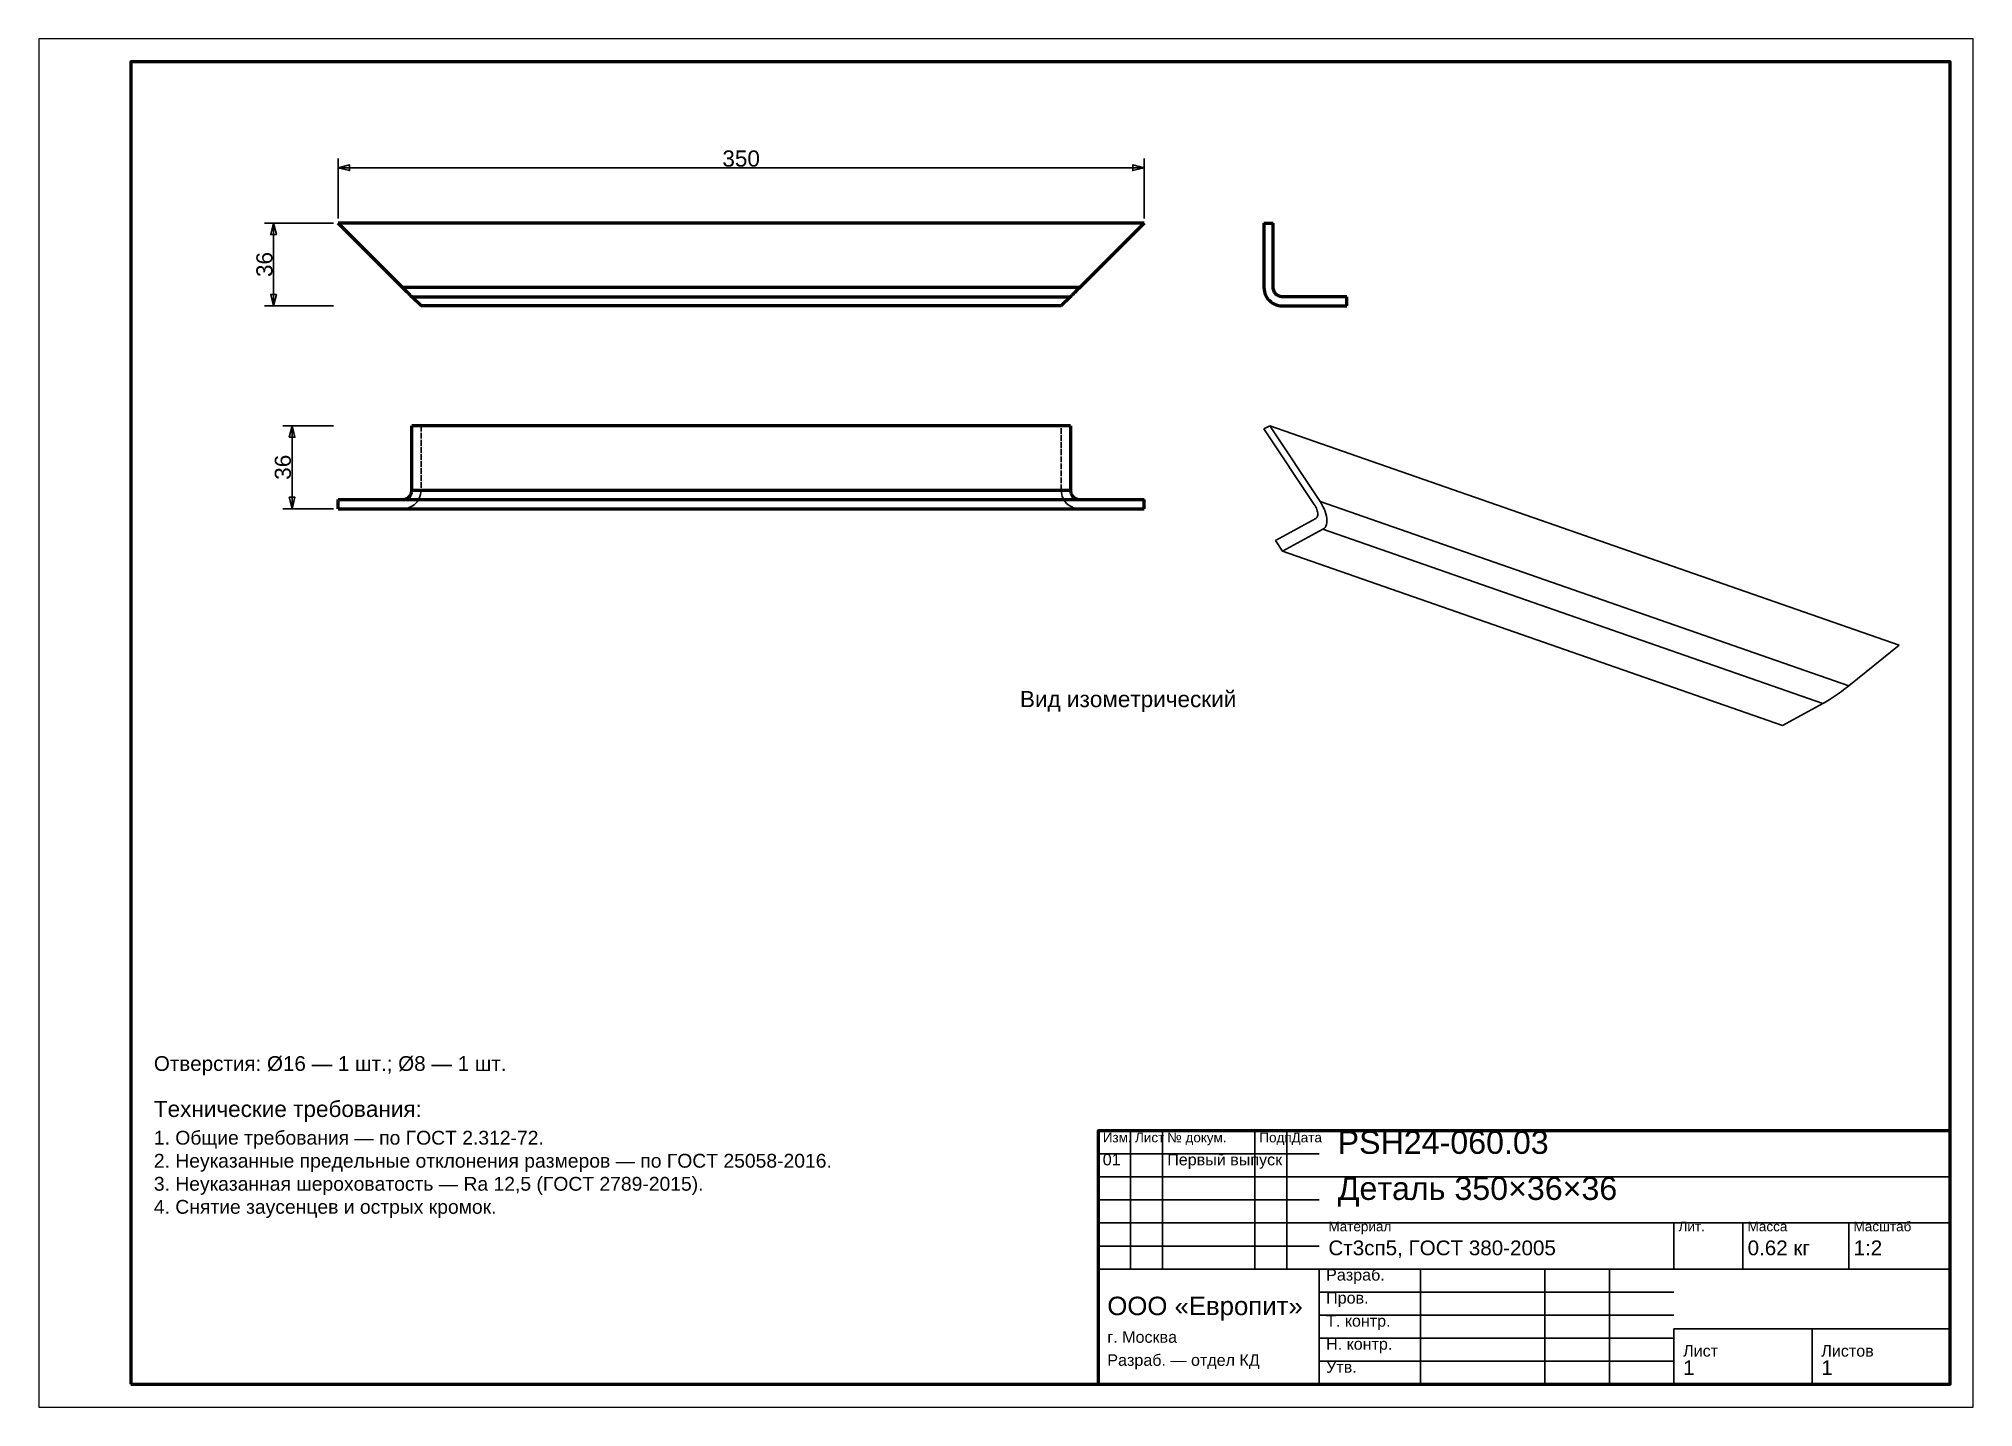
# Model space of a CAD drawing. Header units: millimetres. Extents: x 0 to 420, y 0 to 297.
import ezdxf
from ezdxf.enums import TextEntityAlignment as Align

# ---------------------------------------------------------------- set-up
doc = ezdxf.new("R2010")
doc.units = ezdxf.units.MM
doc.linetypes.add('DASHED', pattern=[1.524, 1.27, -0.254])
doc.styles.add('GOST', font='Arial')

msp = doc.modelspace()

# ---------------------------------------------------------------- linework, layer by layer
at = {"color": 7, "lineweight": 35}
for p, q in [((65, 258), (65, 271)), ((65, 269), (240, 269)), ((240, 258), (240, 271)), ((64, 257), (49, 257)), ((51, 239), (51, 257)), ((64, 239), (49, 239)), ((64, 213), (53, 213)), ((55, 195), (55, 213)), ((64, 195), (53, 195)), ((237, 30), (237, 60)), ((244, 30), (244, 60)), ((264, 30), (264, 60)), ((271, 30), (271, 60)), ((230, 55), (278, 55)), ((230, 50), (278, 50)), ((278, 50), (415, 50)), ((230, 45), (278, 45)), ((230, 40), (278, 40)), ((278, 40), (415, 40)), ((355, 30), (355, 40)), ((370, 30), (370, 40)), ((393, 30), (393, 40)), ((230, 35), (278, 35)), ((230, 30), (278, 30)), ((278, 30), (415, 30)), ((300, 5), (300, 30)), ((327, 5), (327, 30)), ((341, 5), (341, 30)), ((278, 25), (355, 25)), ((278, 20), (355, 20)), ((355, 17), (415, 17)), ((278, 15), (355, 15)), ((278, 10), (355, 10))]:
    msp.add_line(p, q, dxfattribs=at)
at = {"color": 1, "lineweight": 70}
for p, q in [((79, 243), (65, 257)), ((240, 257), (65, 257)), ((240, 257), (226, 243)), ((266, 257), (266, 243)), ((266, 257), (268, 257)), ((268, 243), (268, 257)), ((79.22, 242.78), (79, 243)), ((226, 243), (79, 243)), ((79.45, 242.55), (79.22, 242.78)), ((79.66, 242.34), (79.45, 242.55)), ((79.87, 242.13), (79.66, 242.34)), ((80.06, 241.94), (79.87, 242.13)), ((80.25, 241.75), (80.06, 241.94)), ((80.41, 241.59), (80.25, 241.75)), ((80.56, 241.44), (80.41, 241.59)), ((80.69, 241.31), (80.56, 241.44)), ((80.8, 241.2), (80.69, 241.31)), ((80.89, 241.11), (80.8, 241.2)), ((80.95, 241.05), (80.89, 241.11)), ((80.99, 241.01), (80.95, 241.05)), ((81, 241), (80.99, 241.01)), ((83, 239), (81, 241)), ((81, 241), (224, 241)), ((224, 241), (222, 239)), ((224.01, 241.01), (224, 241)), ((224.05, 241.05), (224.01, 241.01)), ((224.11, 241.11), (224.05, 241.05)), ((224.2, 241.2), (224.11, 241.11)), ((224.31, 241.31), (224.2, 241.2)), ((224.44, 241.44), (224.31, 241.31)), ((224.59, 241.59), (224.44, 241.44)), ((224.75, 241.75), (224.59, 241.59)), ((224.94, 241.94), (224.75, 241.75)), ((225.13, 242.13), (224.94, 241.94)), ((225.34, 242.34), (225.13, 242.13)), ((225.55, 242.55), (225.34, 242.34)), ((225.78, 242.78), (225.55, 242.55)), ((226, 243), (225.78, 242.78)), ((266, 243), (266.03, 242.55)), ((266.03, 242.55), (266.1, 242.11)), ((266.1, 242.11), (266.22, 241.68)), ((266.22, 241.68), (266.4, 241.26)), ((266.4, 241.26), (266.61, 240.87)), ((266.61, 240.87), (266.87, 240.51)), ((266.87, 240.51), (267.17, 240.17)), ((267.17, 240.17), (267.51, 239.87)), ((267.51, 239.87), (267.87, 239.61)), ((267.87, 239.61), (268.26, 239.4)), ((268.01, 242.78), (268, 243)), ((268.05, 242.55), (268.01, 242.78)), ((268.11, 242.34), (268.05, 242.55)), ((268.2, 242.13), (268.11, 242.34)), ((268.31, 241.94), (268.2, 242.13)), ((268.44, 241.75), (268.31, 241.94)), ((268.59, 241.59), (268.44, 241.75)), ((268.75, 241.44), (268.59, 241.59)), ((268.94, 241.31), (268.75, 241.44)), ((269.13, 241.2), (268.94, 241.31)), ((269.34, 241.11), (269.13, 241.2)), ((269.55, 241.05), (269.34, 241.11)), ((269.78, 241.01), (269.55, 241.05)), ((270, 241), (269.78, 241.01)), ((284, 241), (270, 241)), ((284, 239), (284, 241)), ((222, 239), (83, 239)), ((268.26, 239.4), (268.68, 239.22)), ((268.68, 239.22), (269.11, 239.1)), ((269.11, 239.1), (269.55, 239.03)), ((269.55, 239.03), (270, 239)), ((270, 239), (284, 239)), ((224, 213), (81, 213)), ((81, 199), (81, 213)), ((224, 213), (224, 199)), ((80.06, 197.31), (80.25, 197.44)), ((80.25, 197.44), (80.41, 197.59)), ((80.41, 197.59), (80.56, 197.75)), ((80.56, 197.75), (80.69, 197.94)), ((80.69, 197.94), (80.8, 198.13)), ((80.8, 198.13), (80.89, 198.34)), ((80.89, 198.34), (80.95, 198.55)), ((80.95, 198.55), (80.99, 198.78)), ((80.99, 198.78), (81, 199)), ((81, 199), (224, 199)), ((224, 199), (224.01, 198.78)), ((224.01, 198.78), (224.05, 198.55)), ((224.05, 198.55), (224.11, 198.34)), ((224.11, 198.34), (224.2, 198.13)), ((224.2, 198.13), (224.31, 197.94)), ((224.31, 197.94), (224.44, 197.75)), ((224.44, 197.75), (224.59, 197.59)), ((224.59, 197.59), (224.75, 197.44)), ((224.75, 197.44), (224.94, 197.31)), ((65, 195), (65, 197)), ((65, 197), (240, 197)), ((65, 195), (240, 195)), ((79, 197), (79.22, 197.01)), ((79.22, 197.01), (79.45, 197.05)), ((79.45, 197.05), (79.66, 197.11)), ((79.66, 197.11), (79.87, 197.2)), ((79.87, 197.2), (80.06, 197.31)), ((224.94, 197.31), (225.13, 197.2)), ((225.13, 197.2), (225.34, 197.11)), ((225.34, 197.11), (225.55, 197.05)), ((225.55, 197.05), (225.78, 197.01)), ((225.78, 197.01), (226, 197)), ((240, 195), (240, 197))]:
    msp.add_line(p, q, dxfattribs=at)
at = {"color": 5, "linetype": 'DASHED', "lineweight": 35}
for p, q in [((65, 257), (79, 243)), ((240, 257), (65, 257)), ((226, 243), (240, 257)), ((266, 257), (268, 257)), ((266, 243), (266, 257)), ((268, 257), (268, 243)), ((79, 243), (79.45, 242.55)), ((79.45, 242.55), (79.89, 242.11)), ((79.89, 242.11), (80.32, 241.68)), ((80.32, 241.68), (80.74, 241.26)), ((80.74, 241.26), (81.13, 240.87)), ((224, 241), (81, 241)), ((81.13, 240.87), (81.49, 240.51)), ((81.49, 240.51), (81.83, 240.17)), ((81.83, 240.17), (82.13, 239.87)), ((82.13, 239.87), (82.39, 239.61)), ((82.39, 239.61), (82.6, 239.4)), ((222.4, 239.4), (222.61, 239.61)), ((222.61, 239.61), (222.87, 239.87)), ((222.87, 239.87), (223.17, 240.17)), ((223.17, 240.17), (223.51, 240.51)), ((223.51, 240.51), (223.87, 240.87)), ((223.87, 240.87), (224.26, 241.26)), ((224.26, 241.26), (224.68, 241.68)), ((224.68, 241.68), (225.11, 242.11)), ((225.11, 242.11), (225.55, 242.55)), ((225.55, 242.55), (226, 243)), ((266.03, 242.55), (266, 243)), ((266.1, 242.11), (266.03, 242.55)), ((266.22, 241.68), (266.1, 242.11)), ((266.4, 241.26), (266.22, 241.68)), ((266.61, 240.87), (266.4, 241.26)), ((266.87, 240.51), (266.61, 240.87)), ((267.17, 240.17), (266.87, 240.51)), ((267.51, 239.87), (267.17, 240.17)), ((267.87, 239.61), (267.51, 239.87)), ((268.26, 239.4), (267.87, 239.61)), ((268, 243), (268.01, 242.78)), ((268.01, 242.78), (268.05, 242.55)), ((268.05, 242.55), (268.11, 242.34)), ((268.11, 242.34), (268.2, 242.13)), ((268.2, 242.13), (268.31, 241.94)), ((268.31, 241.94), (268.44, 241.75)), ((268.44, 241.75), (268.59, 241.59)), ((268.59, 241.59), (268.75, 241.44)), ((268.75, 241.44), (268.94, 241.31)), ((268.94, 241.31), (269.13, 241.2)), ((269.13, 241.2), (269.34, 241.11)), ((269.34, 241.11), (269.55, 241.05)), ((269.55, 241.05), (269.78, 241.01)), ((269.78, 241.01), (270, 241)), ((270, 241), (284, 241)), ((284, 241), (284, 239)), ((82.6, 239.4), (82.78, 239.22)), ((82.78, 239.22), (82.9, 239.1)), ((82.9, 239.1), (82.97, 239.03)), ((82.97, 239.03), (83, 239)), ((83, 239), (222, 239)), ((222, 239), (222.03, 239.03)), ((222.03, 239.03), (222.1, 239.1)), ((222.1, 239.1), (222.22, 239.22)), ((222.22, 239.22), (222.4, 239.4)), ((268.68, 239.22), (268.26, 239.4)), ((269.11, 239.1), (268.68, 239.22)), ((269.55, 239.03), (269.11, 239.1)), ((270, 239), (269.55, 239.03)), ((284, 239), (270, 239)), ((81, 213), (83, 213)), ((83, 213), (222, 213)), ((83, 213), (83, 199)), ((222, 213), (224, 213)), ((222, 199), (222, 213)), ((82.78, 197.68), (82.6, 197.26)), ((82.9, 198.11), (82.78, 197.68)), ((82.97, 198.55), (82.9, 198.11)), ((83, 199), (82.97, 198.55)), ((222.03, 198.55), (222, 199)), ((222.1, 198.11), (222.03, 198.55)), ((222.22, 197.68), (222.1, 198.11)), ((222.4, 197.26), (222.22, 197.68)), ((65, 197), (79, 197)), ((79, 195), (65, 195)), ((79, 197), (226, 197)), ((79.45, 195.03), (79, 195)), ((226, 195), (79, 195)), ((79.89, 195.1), (79.45, 195.03)), ((80.32, 195.22), (79.89, 195.1)), ((80.74, 195.4), (80.32, 195.22)), ((81.13, 195.61), (80.74, 195.4)), ((81.49, 195.87), (81.13, 195.61)), ((81.83, 196.17), (81.49, 195.87)), ((82.13, 196.51), (81.83, 196.17)), ((82.39, 196.87), (82.13, 196.51)), ((82.6, 197.26), (82.39, 196.87)), ((222.61, 196.87), (222.4, 197.26)), ((222.87, 196.51), (222.61, 196.87)), ((223.17, 196.17), (222.87, 196.51)), ((223.51, 195.87), (223.17, 196.17)), ((223.87, 195.61), (223.51, 195.87)), ((224.26, 195.4), (223.87, 195.61)), ((224.68, 195.22), (224.26, 195.4)), ((225.11, 195.1), (224.68, 195.22)), ((225.55, 195.03), (225.11, 195.1)), ((226, 195), (225.55, 195.03)), ((226, 197), (240, 197)), ((240, 195), (226, 195))]:
    msp.add_line(p, q, dxfattribs=at)
at = {"color": 1, "lineweight": 35}
for p, q in [((267.25, 213), (266, 212.32)), ((266, 212.32), (276.93, 195.91)), ((278.18, 196.59), (267.25, 213)), ((267.25, 213), (403.9, 165.36)), ((276.93, 195.91), (277.1, 195.64)), ((277.1, 195.64), (277.25, 195.37)), ((277.25, 195.37), (277.38, 195.1)), ((277.38, 195.1), (277.49, 194.82)), ((277.57, 193.24), (277.48, 193.09)), ((277.49, 194.82), (277.57, 194.56)), ((277.57, 194.56), (277.63, 194.3)), ((277.63, 193.41), (277.57, 193.24)), ((277.63, 194.3), (277.67, 194.05)), ((277.67, 193.6), (277.63, 193.41)), ((277.67, 194.05), (277.68, 193.82)), ((277.68, 193.82), (277.67, 193.6)), ((278.52, 196.05), (278.18, 196.59)), ((392.97, 156.57), (278.18, 196.59)), ((278.81, 195.51), (278.52, 196.05)), ((279.07, 194.96), (278.81, 195.51)), ((279.29, 194.42), (279.07, 194.96)), ((279.46, 193.88), (279.29, 194.42)), ((279.58, 193.37), (279.46, 193.88)), ((279.66, 192.87), (279.58, 193.37)), ((277.24, 192.88), (268.5, 188.12)), ((270.06, 185.77), (278.81, 190.54)), ((277.37, 192.97), (277.24, 192.88)), ((277.48, 193.09), (277.37, 192.97)), ((278.81, 190.54), (279.07, 190.72)), ((387.35, 152.7), (278.81, 190.54)), ((279.07, 190.72), (279.28, 190.96)), ((279.28, 190.96), (279.46, 191.25)), ((279.46, 191.25), (279.58, 191.59)), ((279.58, 191.59), (279.66, 191.98)), ((279.68, 192.41), (279.66, 192.87)), ((279.66, 191.98), (279.68, 192.41)), ((268.5, 188.12), (270.06, 185.77)), ((270.06, 185.77), (378.6, 147.94)), ((403.9, 165.36), (392.97, 156.57)), ((391.8, 155.67), (391.37, 155.35)), ((392.21, 155.98), (391.8, 155.67)), ((392.6, 156.28), (392.21, 155.98)), ((392.97, 156.57), (392.6, 156.28)), ((387.35, 152.7), (378.6, 147.94)), ((387.65, 152.87), (387.35, 152.7)), ((387.98, 153.07), (387.65, 152.87)), ((388.35, 153.29), (387.98, 153.07)), ((388.74, 153.54), (388.35, 153.29)), ((389.16, 153.81), (388.74, 153.54)), ((389.59, 154.1), (389.16, 153.81)), ((390.03, 154.4), (389.59, 154.1)), ((390.48, 154.71), (390.03, 154.4)), ((390.92, 155.03), (390.48, 154.71)), ((391.37, 155.35), (390.92, 155.03))]:
    msp.add_line(p, q, dxfattribs=at)
at = {"color": 7, "lineweight": 25}
msp.add_lwpolyline([(0, 0), (420, 0), (420, 297), (0, 297)], close=True, dxfattribs=at)
at = {"color": 7, "lineweight": 70}
for points in [[(20, 5), (415, 5), (415, 292), (20, 292)], [(230, 5), (415, 5), (415, 60), (230, 60)]]:
    msp.add_lwpolyline(points, close=True, dxfattribs=at)
at = {"color": 7, "lineweight": 35}
for points in [[(65, 269), (67.5, 268.38), (67.5, 269.62)], [(240, 269), (237.5, 269.62), (237.5, 268.38)], [(51, 257), (50.38, 254.5), (51.62, 254.5)], [(51, 239), (51.62, 241.5), (50.38, 241.5)], [(55, 213), (54.38, 210.5), (55.62, 210.5)], [(55, 195), (55.62, 197.5), (54.38, 197.5)], [(230, 5), (278, 5), (278, 30), (230, 30)], [(355, 5), (385, 5), (385, 17), (355, 17)], [(385, 5), (415, 5), (415, 17), (385, 17)]]:
    msp.add_lwpolyline(points, close=True, dxfattribs=at)

# ---------------------------------------------------------------- texts
at = {"color": 7, "style": 'GOST'}
msp.add_text('350', height=3.5, dxfattribs=at).set_placement((152.5, 271), align=Align.MIDDLE)
for p in [(49, 248), (53, 204)]:
    msp.add_text('36', height=3.5, rotation=90, dxfattribs=at).set_placement(p, align=Align.MIDDLE)
at = {"color": 3, "style": 'GOST'}
msp.add_text('Вид изометрический', height=3.5, dxfattribs=at).set_placement((260, 151.94), align=Align.RIGHT)
at = {"color": 6, "style": 'GOST'}
msp.add_text('Отверстия: Ø16 — 1 шт.; Ø8 — 1 шт.', height=3.2, dxfattribs=at).set_placement((25, 73))
at = {"color": 3, "style": 'GOST'}
for s, height, p in [('Технические требования:', 3.5, (25, 63)), ('1. Общие требования — по ГОСТ 2.312-72.', 3, (25, 57)), ('Изм.', 2.1, (231, 57.5)), ('Лист', 2.1, (238, 57.5)), ('№ докум.', 2.1, (245, 57.5)), ('Подп.', 2.1, (265, 57.5)), ('Дата', 2.1, (272, 57.5)), ('PSH24-060.03', 5, (282, 55)), ('2. Неуказанные предельные отклонения размеров — по ГОСТ 25058-2016.', 3, (25, 52)), ('01', 2.5, (231, 52.5)), ('Первый выпуск', 2.5, (245, 52.5)), ('3. Неуказанная шероховатость — Ra 12,5 (ГОСТ 2789-2015).', 3, (25, 47)), ('Деталь 350×36×36', 5, (282, 45)), ('4. Снятие заусенцев и острых кромок.', 3, (25, 42)), ('Материал', 2.1, (280, 38.2)), ('Лит.', 2.1, (356, 38.2)), ('Масса', 2.1, (371, 38.2)), ('Масштаб', 2.1, (394, 38.2)), ('Ст3сп5, ГОСТ 380-2005', 3.2, (280, 33)), ('0.62 кг', 3.2, (371, 33)), ('1:2', 3.2, (394, 33)), ('Разраб.', 2.5, (279.5, 27.5)), ('ООО «Европит»', 4, (232, 20)), ('Пров.', 2.5, (279.5, 22.5)), ('Т. контр.', 2.5, (279.5, 17.5)), ('г. Москва', 2.5, (232, 14)), ('Н. контр.', 2.5, (279.5, 12.5)), ('Лист', 2.5, (357, 11)), ('Листов', 2.5, (387, 11)), ('Разраб. — отдел КД', 2.5, (232, 9)), ('Утв.', 2.5, (279.5, 7.5)), ('1', 3.2, (357, 7)), ('1', 3.2, (387, 7))]:
    msp.add_text(s, height=height, dxfattribs=at).set_placement(p)

doc.saveas('drawing.dxf')
